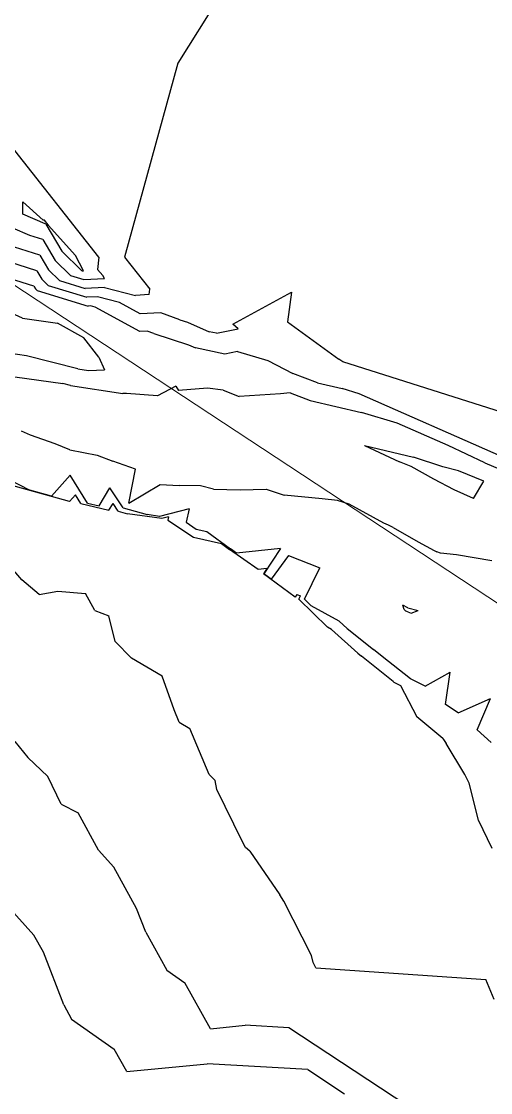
# Model space of a CAD drawing. Header units: metres. Extents: x -1120501 to 1198934, y -4928884 to 66998.
# Drawn here: x 676.7 to 732.5, y -1052 to -924.7 of the extents above; entities that cross this region are included whole.
import ezdxf

# ---------------------------------------------------------------- set-up
doc = ezdxf.new("R2010")
doc.units = ezdxf.units.M
doc.layers.add('CL', color=5, linetype='Continuous')
doc.layers.add('SURF2CONTOURS', color=7, linetype='Continuous', lineweight=0)

msp = doc.modelspace()

# ---------------------------------------------------------------- linework, layer by layer
at = {"color": 7, "lineweight": 0}
msp.add_circle((-684.64, 190.5), 66807.04, dxfattribs=at)
at = {"layer": 'CL', "linetype": 'Continuous', "lineweight": 0}
msp.add_lwpolyline([(-1067.58, 367.8), (-1082.93, 319.26), (-1104.11, 221.68), (-1108.39, 149.1), (-1119.85, 75.24), (-1093.53, -4.65), (-914.22, -147.32), (-825.87, -265.54), (-744.42, -314.86), (-442.72, -367.63), (-277.08, -412.37), (-43.5, -540.29), (86.31, -636.55), (247.28, -699.7), (413.51, -706.37), (555.05, -769.61), (597.29, -868.97), (635.37, -929.41), (778.63, -1023.65), (803.38, -1108.38), (824.32, -1155.97), (872.87, -1163.59)], dxfattribs=at)
at = {"layer": 'SURF2CONTOURS', "color": 4, "linetype": 'Continuous', "lineweight": -3}
for p, q in [((700.16, -921.85, 239), (695.3, -929.64, 239)), ((695.3, -929.64, 239), (688.96, -952.7, 239)), ((676.89, -947.6, 240), (676.86, -946.12, 240)), ((679.29, -948.3, 240), (676.86, -946.12, 240)), ((679.55, -948.75, 240), (676.89, -947.6, 240)), ((679.46, -948.3, 240), (679.29, -948.3, 240)), ((679.9, -948.86, 240), (679.46, -948.3, 240)), ((679.61, -948.77, 240), (679.55, -948.75, 240)), ((679.61, -948.77, 240), (681.5, -951.98, 240)), ((679.9, -948.86, 240), (679.89, -948.92, 240)), ((679.89, -948.92, 240), (683.14, -952.5, 240)), ((678.91, -952.47, 239), (675.9, -951.53, 239)), ((683.85, -954.29, 240), (681.5, -951.98, 240)), ((678.91, -952.47, 239), (679.93, -954.22, 239)), ((684.11, -954.32, 240), (683.14, -952.5, 240)), ((688.96, -952.7, 239), (691.96, -956.51, 239)), ((678.2, -956.17, 238), (672.26, -954.31, 238)), ((681.22, -955.48, 239), (679.93, -954.22, 239)), ((683.85, -954.29, 240), (683.95, -954.32, 240)), ((683.95, -954.32, 240), (684.11, -954.32, 240)), ((681.22, -955.48, 239), (684.3, -956.42, 239)), ((678.2, -956.17, 238), (678.37, -956.46, 238)), ((678.58, -956.66, 238), (678.37, -956.46, 238)), ((678.58, -956.66, 238), (684.64, -958.52, 238)), ((686.6, -956.31, 239), (684.3, -956.42, 239)), ((686.6, -956.31, 239), (690.28, -957.27, 239)), ((691.88, -957.14, 239), (690.28, -957.27, 239)), ((691.88, -957.14, 239), (691.96, -956.51, 239)), ((676.83, -959.95, 238), (673.38, -958.4, 238)), ((684.92, -958.5, 238), (684.64, -958.52, 238)), ((685.49, -958.65, 238), (684.92, -958.5, 238)), ((690.8, -961.55, 238), (685.49, -958.65, 238)), ((676.83, -959.95, 238), (680.98, -960.55, 238)), ((684.14, -962.31, 238), (680.98, -960.55, 238)), ((685.92, -964.6, 238), (684.14, -962.31, 238)), ((691.66, -961.52, 238), (690.8, -961.55, 238)), ((692.45, -961.8, 238), (691.66, -961.52, 238)), ((692.45, -961.8, 238), (696.57, -963.13, 238)), ((696.57, -963.13, 238), (697.42, -963.5, 238)), ((700.9, -964.22, 238), (697.42, -963.5, 238)), ((677.31, -964.43, 238), (675.17, -964.13, 238)), ((683.42, -965.99, 238), (677.31, -964.43, 238)), ((685.92, -964.6, 238), (686.6, -966.1, 238)), ((702.4, -963.91, 238), (700.9, -964.22, 238)), ((702.4, -963.91, 238), (705.99, -965, 238)), ((705.99, -965, 238), (708.98, -966.53, 238)), ((683.42, -965.99, 238), (684.67, -966.18, 238)), ((684.67, -966.18, 238), (686.6, -966.1, 238)), ((711.92, -967.65, 238), (708.98, -966.53, 238)), ((711.92, -967.65, 238), (714.85, -968.33, 238)), ((716.88, -968.94, 238), (714.85, -968.33, 238)), ((733.79, -976.39, 238), (716.88, -968.94, 238)), ((717.51, -975.09, 237), (721.67, -977.04, 237)), ((717.51, -975.09, 237), (723.32, -976.49, 237)), ((726.79, -977.63, 237), (723.32, -976.49, 237)), ((671.21, -977.1, 238), (677.71, -980.39, 238)), ((723.06, -977.6, 237), (721.67, -977.04, 237)), ((725.73, -979.11, 237), (723.06, -977.6, 237)), ((728.66, -978.11, 237), (726.79, -977.63, 237)), ((682.49, -978.61, 238), (680.3, -981.11, 238)), ((684.57, -981.94, 238), (682.49, -978.61, 238)), ((731.67, -979.34, 237), (728.66, -978.11, 237)), ((685.94, -982.27, 238), (687.24, -980.14, 238)), ((688.81, -982.5, 238), (687.24, -980.14, 238)), ((728.14, -980.36, 237), (725.73, -979.11, 237)), ((730.44, -981.4, 237), (731.67, -979.34, 237)), ((680.3, -981.11, 238), (677.71, -980.39, 238)), ((730.44, -981.4, 237), (728.14, -980.36, 237)), ((684.57, -981.94, 238), (685.94, -982.27, 238)), ((688.81, -982.5, 238), (691.64, -983.31, 238)), ((696.67, -982.61, 238), (693.14, -983.52, 238)), ((696.67, -982.61, 238), (696.28, -984.22, 238)), ((693.14, -983.52, 238), (691.64, -983.31, 238)), ((696.28, -984.22, 238), (697.47, -985.02, 238)), ((697.47, -985.02, 238), (698.75, -985.32, 238)), ((698.75, -985.32, 238), (701.56, -987.39, 238)), ((702.29, -987.9, 238), (701.56, -987.39, 238)), ((707.5, -987.35, 238), (702.29, -987.9, 238)), ((707.5, -987.35, 238), (705.51, -990.35, 238)), ((676.75, -991.06, 239), (675.07, -989.07, 239)), ((708.47, -988.17, 238), (706.39, -991, 238)), ((708.47, -988.17, 238), (712.19, -989.64, 238)), ((706.39, -991, 238), (705.51, -990.35, 238)), ((710.35, -993.36, 238), (712.19, -989.64, 238)), ((678.83, -992.79, 239), (676.75, -991.06, 239)), ((678.83, -992.79, 239), (681.04, -992.39, 239)), ((681.04, -992.39, 239), (684.31, -992.67, 239)), ((685.45, -994.71, 239), (684.31, -992.67, 239)), ((710.35, -993.36, 238), (711.16, -994.14, 238)), ((714.5, -995.99, 238), (711.16, -994.14, 238)), ((722.66, -994.37, 238), (722.07, -994.06, 238)), ((722.22, -994.57, 238), (722.07, -994.06, 238)), ((685.45, -994.71, 239), (687.09, -995.35, 239)), ((687.85, -998.38, 239), (687.09, -995.35, 239)), ((722.22, -994.57, 238), (722.39, -994.77, 238)), ((722.65, -994.86, 238), (722.39, -994.77, 238)), ((722.65, -994.86, 238), (723.03, -995.02, 238)), ((722.66, -994.37, 238), (723.87, -994.72, 238)), ((723.03, -995.02, 238), (723.87, -994.72, 238)), ((715.43, -996.83, 238), (714.5, -995.99, 238)), ((715.43, -996.83, 238), (718.56, -999.35, 238)), ((689.8, -1000.36, 239), (687.85, -998.38, 239)), ((719.58, -1000.17, 238), (718.56, -999.35, 238)), ((693.44, -1002.51, 239), (689.8, -1000.36, 239)), ((722.96, -1002.82, 238), (719.58, -1000.17, 238)), ((694.88, -1006.51, 239), (693.44, -1002.51, 239)), ((724.69, -1003.69, 238), (722.96, -1002.82, 238)), ((724.69, -1003.69, 238), (727.69, -1002.03, 238)), ((727.14, -1005.87, 238), (727.69, -1002.03, 238)), ((728.62, -1006.88, 238), (732.48, -1005.18, 238)), ((730.89, -1008.88, 238), (732.48, -1005.18, 238)), ((695.48, -1007.96, 239), (694.88, -1006.51, 239)), ((728.62, -1006.88, 238), (727.14, -1005.87, 238)), ((695.48, -1007.96, 239), (696.74, -1008.73, 239)), ((699.02, -1014.2, 239), (696.74, -1008.73, 239)), ((732.57, -1010.38, 238), (730.89, -1008.88, 238)), ((699.76, -1014.9, 239), (699.02, -1014.2, 239)), ((699.93, -1015.97, 239), (699.76, -1014.9, 239)), ((702.95, -1022.12, 239), (699.93, -1015.97, 239)), ((703.35, -1022.87, 239), (702.95, -1022.12, 239)), ((703.86, -1023.3, 239), (703.35, -1022.87, 239)), ((703.86, -1023.3, 239), (707.45, -1028.51, 239)), ((674.04, -1028.69, 240), (678.2, -1033.28, 240)), ((707.9, -1029.26, 239), (707.45, -1028.51, 239)), ((711.18, -1035.71, 239), (707.9, -1029.26, 239)), ((679.32, -1035.3, 240), (678.2, -1033.28, 240)), ((681.76, -1041.59, 240), (679.32, -1035.3, 240)), ((711.39, -1036.55, 239), (711.18, -1035.71, 239)), ((711.71, -1037.19, 239), (711.39, -1036.55, 239)), ((711.71, -1037.19, 239), (731.9, -1038.57, 239)), ((732.91, -1040.93, 239), (731.9, -1038.57, 239)), ((681.76, -1041.59, 240), (682.68, -1043.27, 240)), ((682.68, -1043.27, 240), (687.75, -1046.84, 240)), ((689.24, -1049.51, 240), (687.75, -1046.84, 240)), ((689.24, -1049.51, 240), (698.79, -1048.59, 240)), ((710.74, -1049.26, 240), (698.79, -1048.59, 240)), ((710.74, -1049.26, 240), (715.12, -1052.15, 240))]:
    msp.add_line(p, q, dxfattribs=at)
at = {"layer": 'SURF2CONTOURS', "color": 2, "linetype": 'Continuous', "lineweight": -3}
for p, q in [((685.93, -952.69, 239.5), (675.49, -939.48, 239.5)), ((677.73, -950.14, 239.5), (675.68, -949.25, 239.5)), ((679.26, -950.62, 239.5), (677.73, -950.14, 239.5)), ((679.26, -950.62, 239.5), (680.71, -953.1, 239.5)), ((678.56, -954.32, 238.5), (674.08, -952.92, 238.5)), ((682.53, -954.89, 239.5), (680.71, -953.1, 239.5)), ((685.93, -952.69, 239.5), (685.74, -954.16, 239.5)), ((678.56, -954.32, 238.5), (679.15, -955.34, 238.5)), ((685.74, -954.16, 239.5), (686.4, -954.88, 239.5)), ((679.9, -956.07, 238.5), (679.15, -955.34, 238.5)), ((679.9, -956.07, 238.5), (684.47, -957.47, 238.5)), ((682.53, -954.89, 239.5), (684.12, -955.37, 239.5)), ((684.12, -955.37, 239.5), (686.6, -955.25, 239.5)), ((686.6, -955.25, 239.5), (686.4, -954.88, 239.5)), ((685.76, -957.41, 238.5), (684.47, -957.47, 238.5)), ((688.37, -958.09, 238.5), (685.76, -957.41, 238.5)), ((701.85, -960.68, 238.5), (708.8, -956.86, 238.5)), ((708.8, -956.86, 238.5), (708.33, -960.4, 238.5)), ((690.83, -959.43, 238.5), (688.37, -958.09, 238.5)), ((693.3, -959.33, 238.5), (690.83, -959.43, 238.5)), ((695.56, -960.14, 238.5), (693.3, -959.33, 238.5)), ((695.56, -960.14, 238.5), (696.46, -960.43, 238.5)), ((696.46, -960.43, 238.5), (699.04, -961.57, 238.5)), ((699.92, -961.75, 238.5), (702.46, -961.23, 238.5)), ((702.46, -961.23, 238.5), (701.85, -960.68, 238.5)), ((708.33, -960.4, 238.5), (714.45, -964.82, 238.5)), ((699.92, -961.75, 238.5), (699.04, -961.57, 238.5)), ((714.92, -965.15, 238.5), (714.45, -964.82, 238.5)), ((734.66, -971.39, 238.5), (714.92, -965.15, 238.5)), ((675.93, -966.93, 237.5), (681.62, -967.72, 237.5)), ((682.54, -967.95, 237.5), (681.62, -967.72, 237.5)), ((682.54, -967.95, 237.5), (688.75, -968.91, 237.5)), ((695.07, -968.06, 237.5), (692.87, -969.18, 237.5)), ((695.07, -968.06, 237.5), (695.37, -968.54, 237.5)), ((698.84, -968.27, 237.5), (695.37, -968.54, 237.5)), ((700.69, -968.53, 237.5), (698.84, -968.27, 237.5)), ((700.69, -968.53, 237.5), (702.61, -969.26, 237.5)), ((708.67, -968.83, 237.5), (707.51, -968.96, 237.5)), ((708.67, -968.83, 237.5), (711.03, -969.73, 237.5)), ((689.22, -968.9, 237.5), (688.75, -968.91, 237.5)), ((692.87, -969.18, 237.5), (689.22, -968.9, 237.5)), ((707.51, -968.96, 237.5), (702.61, -969.26, 237.5)), ((711.03, -969.73, 237.5), (717.15, -971.16, 237.5)), ((721.39, -972.43, 237.5), (717.15, -971.16, 237.5)), ((727.44, -975.09, 237.5), (721.39, -972.43, 237.5)), ((677.8, -973.87, 237.5), (676.71, -973.41, 237.5)), ((680.74, -974.89, 237.5), (677.8, -973.87, 237.5)), ((682.46, -975.6, 237.5), (680.74, -974.89, 237.5)), ((731.8, -977.16, 237.5), (727.44, -975.09, 237.5)), ((682.46, -975.6, 237.5), (685.7, -976.25, 237.5)), ((685.7, -976.25, 237.5), (687.56, -976.94, 237.5)), ((690.28, -977.9, 237.5), (687.56, -976.94, 237.5)), ((731.8, -977.16, 237.5), (735.69, -978.8, 237.5)), ((682.44, -981.74, 238.5), (670.5, -978.44, 238.5)), ((689.49, -981.96, 237.5), (690.28, -977.9, 237.5)), ((689.49, -981.96, 237.5), (693.2, -979.73, 237.5)), ((693.2, -979.73, 237.5), (695.48, -979.84, 237.5)), ((698, -979.9, 237.5), (695.48, -979.84, 237.5)), ((699.54, -980.3, 237.5), (698, -979.9, 237.5)), ((699.54, -980.3, 237.5), (702.7, -980.38, 237.5)), ((702.7, -980.38, 237.5), (705.81, -980.3, 237.5)), ((705.81, -980.3, 237.5), (707.96, -981, 237.5)), ((683.13, -980.96, 238.5), (682.44, -981.74, 238.5)), ((683.78, -982, 238.5), (683.13, -980.96, 238.5)), ((712.47, -981.44, 237.5), (707.96, -981, 237.5)), ((714.3, -981.65, 237.5), (712.47, -981.44, 237.5)), ((683.78, -982, 238.5), (687.11, -982.8, 238.5)), ((687.11, -982.8, 238.5), (687.62, -981.97, 238.5)), ((688.23, -982.89, 238.5), (687.62, -981.97, 238.5)), ((715.69, -982.07, 237.5), (714.3, -981.65, 237.5)), ((719.78, -984.31, 237.5), (715.69, -982.07, 237.5)), ((688.23, -982.89, 238.5), (689.33, -983.21, 238.5)), ((693.42, -983.79, 238.5), (689.33, -983.21, 238.5)), ((694.21, -983.58, 238.5), (693.42, -983.79, 238.5)), ((694.21, -983.58, 238.5), (694.12, -983.95, 238.5)), ((694.12, -983.95, 238.5), (697.17, -986, 238.5)), ((720.36, -984.56, 237.5), (719.78, -984.31, 237.5)), ((720.92, -984.86, 237.5), (720.36, -984.56, 237.5)), ((720.92, -984.86, 237.5), (723.89, -986.56, 237.5)), ((697.17, -986, 238.5), (700.48, -986.75, 238.5)), ((723.89, -986.56, 237.5), (725.78, -987.58, 237.5)), ((700.48, -986.75, 238.5), (701.45, -987.47, 238.5)), ((704.84, -989.84, 238.5), (701.45, -987.47, 238.5)), ((725.78, -987.58, 237.5), (726.11, -987.75, 237.5)), ((726.55, -987.88, 237.5), (726.11, -987.75, 237.5)), ((728.44, -988.1, 237.5), (726.55, -987.88, 237.5)), ((732.64, -988.79, 237.5), (728.44, -988.1, 237.5)), ((705.87, -989.73, 238.5), (704.84, -989.84, 238.5)), ((705.87, -989.73, 238.5), (705.48, -990.33, 238.5)), ((709.24, -993.11, 238.5), (705.48, -990.33, 238.5)), ((709.47, -992.8, 238.5), (709.24, -993.11, 238.5)), ((709.47, -992.8, 238.5), (709.88, -992.96, 238.5)), ((709.67, -993.37, 238.5), (709.88, -992.96, 238.5)), ((709.67, -993.37, 238.5), (713.09, -996.67, 238.5)), ((713.59, -996.95, 238.5), (713.09, -996.67, 238.5)), ((716.69, -999.76, 238.5), (713.59, -996.95, 238.5)), ((716.69, -999.76, 238.5), (717.15, -1000.14, 238.5)), ((720.9, -1003.16, 238.5), (717.15, -1000.14, 238.5)), ((720.97, -1003.22, 238.5), (720.9, -1003.16, 238.5)), ((720.97, -1003.22, 238.5), (721.76, -1003.61, 238.5)), ((721.76, -1003.61, 238.5), (723.72, -1007.33, 238.5)), ((726.81, -1009.91, 238.5), (723.72, -1007.33, 238.5)), ((675.94, -1010.26, 239.5), (677.49, -1012.16, 239.5)), ((726.81, -1009.91, 238.5), (727.22, -1010.51, 238.5)), ((729.42, -1014.21, 238.5), (727.22, -1010.51, 238.5)), ((679.86, -1014.43, 239.5), (677.49, -1012.16, 239.5)), ((681.42, -1017.71, 239.5), (679.86, -1014.43, 239.5)), ((729.93, -1015.22, 238.5), (729.42, -1014.21, 238.5)), ((731.04, -1019.63, 238.5), (729.93, -1015.22, 238.5)), ((681.42, -1017.71, 239.5), (683.44, -1018.76, 239.5)), ((685.88, -1023.2, 239.5), (683.44, -1018.76, 239.5)), ((732.68, -1023.01, 238.5), (731.04, -1019.63, 238.5)), ((685.88, -1023.2, 239.5), (687.69, -1025.2, 239.5)), ((690.4, -1030.12, 239.5), (687.69, -1025.2, 239.5)), ((691.49, -1032.92, 239.5), (690.4, -1030.12, 239.5)), ((691.49, -1032.92, 239.5), (693.98, -1037.45, 239.5)), ((693.98, -1037.45, 239.5), (696.14, -1038.97, 239.5)), ((699.18, -1044.41, 239.5), (696.14, -1038.97, 239.5)), ((699.18, -1044.41, 239.5), (703.32, -1044.01, 239.5)), ((708.51, -1044.31, 239.5), (703.32, -1044.01, 239.5)), ((722.53, -1053.55, 239.5), (708.51, -1044.31, 239.5))]:
    msp.add_line(p, q, dxfattribs=at)

doc.saveas('drawing.dxf')
